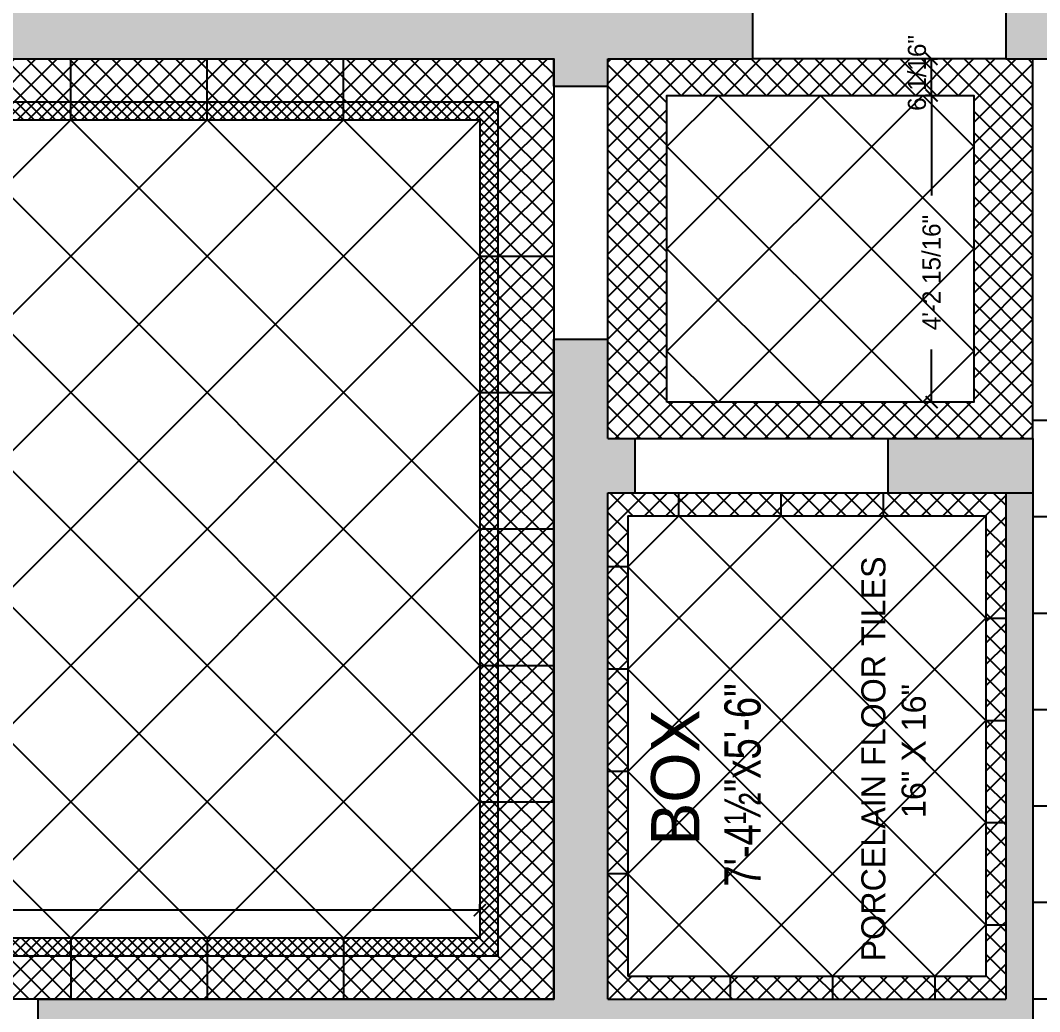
# Model space of a CAD drawing. Extents: x 10753 to 18704, y -5361 to 1140.
# Drawn here: x 14365.4 to 14534.5, y -1344.7 to -1180.2 of the extents above; entities that cross this region are included whole.
import ezdxf

# ---------------------------------------------------------------- set-up
doc = ezdxf.new("R2010")
doc.units = 0
doc.header["$LTSCALE"] = 30
doc.header["$MEASUREMENT"] = 0
doc.header["$PDMODE"] = 3
doc.layers.get('0').update_dxf_attribs({"linetype": 'CONTINUOUS'})
doc.layers.get('DEFPOINTS').update_dxf_attribs({"linetype": 'CONTINUOUS'})
for name, color, linetype in [('FLOORING', 194, 'CONTINUOUS'), ('Flooring border', 194, 'CONTINUOUS'), ('TEXT', 13, 'CONTINUOUS'), ('WALL', 2, 'CONTINUOUS'), ('Walls Hatch', 51, 'CONTINUOUS')]:
    doc.layers.add(name, color=color, linetype=linetype)
doc.styles.add('EE', font='eurr____.ttf')
doc.styles.get("Standard").update_dxf_attribs({"font": 'stylu.ttf', "height": 3})
doc.dimstyles.new('D1', dxfattribs={"dimtxt": 6, "dimasz": 5, "dimexe": 1, "dimexo": 2, "dimgap": 1, "dimtad": 1, "dimdec": 4, "dimzin": 3, "dimdsep": 46, "dimlunit": 4, "dimtxsty": 'Standard', "dimcen": 3, "dimclrd": 7, "dimclre": 7, "dimclrt": 2, "dimadec": 0, "dimazin": 0, "dimtfac": 1, "dimtdec": 4, "dimtofl": 0, "dimtmove": 2, "dimatfit": 3, "dimfxl": 1, "dimfrac": 2, "dimtolj": 1, "dimtzin": 1, "dimarcsym": 0})

# ---------------------------------------------------------------- blocks, each defined once
blk = doc.blocks.new('_ArchTick')
at = {"color": 0, "linetype": 'ByBlock', "const_width": 0.15}
blk.add_lwpolyline([(-0.5, -0.5), (0.5, 0.5)], dxfattribs=at)
blk = doc.blocks.new('*D332')
at = {"layer": 'DEFPOINTS', "color": 0, "transparency": 16777216}
for p in [(14517.44, -1192.62), (14516.59, -1243.53), (14517.44, -1243.53)]:
    blk.add_point(p, dxfattribs=at)
at = {"layer": 'FLOORING', "color": 4, "lineweight": -2, "transparency": 16777216}
for p, q in [((14516.59, -1192.62), (14515.59, -1192.62)), ((14516.59, -1192.62), (14516.59, -1209.25)), ((14516.59, -1243.53), (14516.59, -1234.78)), ((14516.59, -1243.53), (14515.59, -1243.53))]:
    blk.add_line(p, q, dxfattribs=at)
at = {"layer": 'FLOORING', "color": 4, "lineweight": -2, "transparency": 16777216, "xscale": 2, "yscale": 2, "zscale": 2}
for p, rotation in [((14516.59, -1192.62), 90), ((14516.59, -1243.53), 270)]:
    blk.add_blockref('_ArchTick', p, dxfattribs=dict(at, rotation=rotation))
at = {"layer": 'FLOORING', "color": 4, "transparency": 16777216, "insert": (14516.59, -1222.02), "char_height": 3, "attachment_point": 5, "rotation": 90}
blk.add_mtext('\\A1;4\'-2 15/16"', dxfattribs=at)
blk = doc.blocks.new('*D333')
at = {"layer": 'DEFPOINTS', "color": 0, "transparency": 16777216}
for p in [(14516.49, -1186.58), (14516.55, -1186.58), (14516.59, -1192.62)]:
    blk.add_point(p, dxfattribs=at)
at = {"layer": 'FLOORING', "color": 4, "lineweight": -2, "transparency": 16777216}
for p, q in [((14516.55, -1186.58), (14517.55, -1186.58)), ((14516.55, -1192.62), (14516.55, -1186.58)), ((14516.55, -1192.62), (14515.55, -1192.62))]:
    blk.add_line(p, q, dxfattribs=at)
at = {"layer": 'FLOORING', "color": 4, "lineweight": -2, "transparency": 16777216, "xscale": 2, "yscale": 2, "zscale": 2}
for p, rotation in [((14516.55, -1186.58), 90), ((14516.55, -1192.62), 270)]:
    blk.add_blockref('_ArchTick', p, dxfattribs=dict(at, rotation=rotation))
at = {"layer": 'FLOORING', "color": 4, "transparency": 16777216, "insert": (14514.17, -1188.9), "char_height": 3, "attachment_point": 5, "rotation": 90}
blk.add_mtext('\\A1;6 1/16"', dxfattribs=at)
blk = doc.blocks.new('*D335')
at = {"layer": 'DEFPOINTS', "color": 0, "transparency": 16777216}
for p in [(14260.64, -1328.19), (14441.65, -1327.83), (14441.65, -1328.19)]:
    blk.add_point(p, dxfattribs=at)
at = {"layer": 'FLOORING', "color": 4, "lineweight": -2, "transparency": 16777216}
for p, q in [((14260.64, -1327.83), (14260.64, -1326.83)), ((14441.65, -1327.83), (14441.65, -1326.83)), ((14260.64, -1327.83), (14340.07, -1327.83)), ((14441.65, -1327.83), (14352.96, -1327.83))]:
    blk.add_line(p, q, dxfattribs=at)
at = {"layer": 'FLOORING', "color": 4, "lineweight": -2, "transparency": 16777216, "xscale": 2, "yscale": 2, "zscale": 2, "rotation": 180}
blk.add_blockref('_ArchTick', (14260.64, -1327.83), dxfattribs=at)
at = {"layer": 'FLOORING', "color": 4, "lineweight": -2, "transparency": 16777216, "xscale": 2, "yscale": 2, "zscale": 2}
blk.add_blockref('_ArchTick', (14441.65, -1327.83), dxfattribs=at)
at = {"layer": 'FLOORING', "color": 4, "transparency": 16777216, "insert": (14346.51, -1327.83), "char_height": 3, "attachment_point": 5}
blk.add_mtext('\\A1;15\'-1"', dxfattribs=at)

msp = doc.modelspace()

# ---------------------------------------------------------------- hatches: boundary and pattern name
at = {"layer": 'FLOORING'}
h = msp.add_hatch(dxfattribs=at)
h.set_pattern_fill('AR-HBONE', color=256, scale=1.4, angle=90)
h.set_pattern_definition([(135, (15130.679, -18770.068), (-7.919596, 1e-15), [16.8, -5.6]), (225, (15126.7194, -18766.108), (-7.919596, 1e-15), [16.8, -5.6])])
h.paths.add_polyline_path([(14180.07746, -940.54493), (14180.07746, -1233.4272), (14239.39478, -1233.4272), (14239.39478, -1191.07606), (14239.39478, -1089.07606), (14239.39478, -1041.07606), (14239.39478, -976.57606), (14417.79519, -976.57606), (14417.79519, -940.54493)])
edge = h.paths.add_edge_path()
edge.add_line((14180.07746, -1233.4272), (14180.07746, -1507.39928))
edge.add_line((14180.07746, -1507.39928), (14420.00134, -1507.32659))
edge.add_line((14420.00134, -1507.32659), (14420.00134, -1447.57606))
edge.add_line((14420.00134, -1447.57606), (14413.39478, -1447.57606))
edge.add_line((14413.39478, -1447.57606), (14239.39478, -1447.57606))
edge.add_line((14239.39478, -1447.57606), (14239.39478, -1420.57606))
edge.add_line((14239.39478, -1420.57606), (14239.39478, -1372.57606))
edge.add_line((14239.39478, -1372.57606), (14239.39478, -1363.93425))
edge.add_line((14239.39478, -1363.93425), (14238.86645, -1363.93425))
edge.add_arc((14214.86645, -1363.93425), 24, 136.4984074, 360, ccw=False)
edge.add_arc((14198.39032, -1347.88347), 1.04425, -28.2604579, 153.2379496, ccw=False)
edge.add_line((14199.3101, -1348.3779), (14214.86645, -1363.93425))
edge.add_line((14214.86645, -1363.93425), (14239.39478, -1363.93425))
edge.add_line((14239.39478, -1363.93425), (14239.39478, -1323.07606))
edge.add_line((14239.39478, -1323.07606), (14224.39478, -1323.07606))
edge.add_line((14224.39478, -1323.07606), (14224.39478, -1293.07606))
edge.add_line((14224.39478, -1293.07606), (14239.39478, -1293.07606))
edge.add_line((14239.39478, -1293.07606), (14239.39478, -1275.07606))
edge.add_line((14239.39478, -1275.07606), (14239.39478, -1233.4272))
edge.add_line((14239.39478, -1233.4272), (14180.07746, -1233.4272))
h.paths.add_polyline_path([(14510.89478, -1447.57606), (14474.89478, -1447.57606), (14449.39478, -1447.57606), (14445.21575, -1447.57606), (14445.21575, -1507.31895), (14745.24618, -1507.22804), (14745.24618, -1447.57606), (14734.39478, -1447.57606), (14633.89478, -1447.57606), (14561.89478, -1447.57606)])
h.paths.add_polyline_path([(14432.88961, -1447.57606), (14432.88961, -1507.32268), (14445.21575, -1507.31895), (14445.21575, -1447.57606)])
h.paths.add_polyline_path([(14420.00134, -1447.57606), (14420.00134, -1507.32659), (14432.88961, -1507.32268), (14432.88961, -1447.57606)])
h.paths.add_polyline_path([(14417.79519, -940.54493), (14417.79519, -976.57606), (14430.81866, -976.57606), (14430.81866, -940.54493)])
h.paths.add_polyline_path([(14430.81866, -940.54493), (14430.81866, -976.57606), (14442.77897, -976.57606), (14442.77897, -940.54493)])
h.paths.add_polyline_path([(14442.77897, -940.54493), (14442.77897, -976.57606), (14446.39478, -976.57606), (14542.39478, -976.57606), (14542.39478, -1000.57606), (14600.89478, -1000.57606), (14614.39895, -1000.57606), (14614.39895, -940.54493)])
h.paths.add_polyline_path([(14627.42242, -940.54493), (14627.42242, -1000.57606), (14639.38273, -1000.57606), (14639.38273, -940.54493)])
h.paths.add_polyline_path([(14614.39895, -940.54493), (14614.39895, -1000.57606), (14627.42242, -1000.57606), (14627.42242, -940.54493)])
h.paths.add_polyline_path([(14639.38273, -940.54493), (14639.38273, -1000.57606), (14639.38273, -1016.3925), (14758.28019, -1016.3925), (14758.28019, -1009.57606), (14744.89478, -1009.57606), (14744.89478, -1000.57606), (14803.39478, -1000.57606), (14803.39478, -976.57606), (14863.39478, -976.57606), (14912.24104, -976.57606), (14912.24104, -940.54493)])
h.paths.add_polyline_path([(14925.26451, -940.54493), (14925.26451, -976.57606), (14937.22482, -976.57606), (14937.22482, -940.54493)])
h.paths.add_polyline_path([(14912.24104, -940.54493), (14912.24104, -976.57606), (14925.26451, -976.57606), (14925.26451, -940.54493)])
h.paths.add_polyline_path([(14806.39478, -1447.57606), (14807.21977, -1447.57606), (14809.99276, -1447.57606), (14770.46059, -1447.57606), (14770.46059, -1507.2204), (14888.89478, -1507.18452), (14888.89478, -1447.57606), (14846.89478, -1447.57606)])
edge = h.paths.add_edge_path()
edge.add_arc((14746.2765, -1448.38015), 1.38853, -137.9043679, 144.6131967, ccw=False)
edge.add_line((14745.24618, -1449.31098), (14745.24618, -1507.22804))
edge.add_line((14745.24618, -1507.22804), (14770.46059, -1507.22413))
edge.add_line((14770.46059, -1507.22413), (14770.74165, -1447.57606))
edge.add_line((14770.74165, -1447.57606), (14745.14449, -1447.57606))
h.paths.add_polyline_path([(14937.22482, -940.54493), (14937.22482, -976.57606), (15016.39478, -976.57606), (15061.39478, -976.57606), (15061.39478, -940.54493)])
h = msp.add_hatch(dxfattribs=at)
h.set_pattern_fill('ANSI31', color=256, scale=10, angle=90)
h.set_pattern_definition([(135, (18977.5526, -15969.4239), (-0.88388348, -0.88388348), [])])
edge = h.paths.add_edge_path()
edge.add_line((14338.99276, -1145.79662), (14338.99276, -1105.8555))
edge.add_line((14335.99276, -1142.79662), (14335.99276, -1108.8555))
edge.add_line((14253.7968, -1145.79662), (14338.99276, -1145.79662))
edge.add_line((14256.7968, -1142.79662), (14335.99276, -1142.79662))
edge.add_line((14253.7968, -1105.8555), (14253.7968, -1145.79662))
edge.add_line((14256.7968, -1108.8555), (14256.7968, -1142.79662))
h.paths.add_polyline_path([(14346.66685, -1411.5319), (14346.66685, -1354.62022), (14378.1227, -1354.62022), (14378.1227, -1411.5319)])
h.paths.add_polyline_path([(14349.66685, -1408.5319), (14349.66685, -1357.62022), (14375.1227, -1357.62022), (14375.1227, -1408.5319)], flags=16)
h = msp.add_hatch(dxfattribs=at)
h.set_pattern_fill('ANSI37', color=256, scale=20, angle=90)
h.set_pattern_definition([(135, (18977.5526, -15969.424), (-1.76776695, -1.76776695), []), (225, (18977.5526, -15969.424), (1.76776695, -1.76776695), [])])
h.paths.add_polyline_path([(14444.65444, -1264.57606), (14444.65444, -1287.20348), (14453.89478, -1287.20348), (14453.89478, -1264.57606)])
h.paths.add_polyline_path([(14444.65444, -1287.20348), (14444.65444, -1309.83089), (14453.89478, -1309.83089), (14453.89478, -1287.20348)])
h.paths.add_polyline_path([(14444.65444, -1309.83089), (14444.65444, -1335.45831), (14419.02703, -1335.45831), (14419.02703, -1342.57606), (14453.89478, -1342.57606), (14453.89478, -1309.83089)])
h.paths.add_polyline_path([(14444.65444, -1241.94864), (14444.65444, -1264.57606), (14453.89478, -1264.57606), (14453.89478, -1241.94864)])
h.paths.add_polyline_path([(14444.65444, -1219.32123), (14444.65444, -1241.94864), (14453.89478, -1241.94864), (14453.89478, -1219.32123)])
h.paths.add_polyline_path([(14419.02703, -1186.57606), (14419.02703, -1193.69381), (14444.65444, -1193.69381), (14444.65444, -1219.32123), (14453.89478, -1219.32123), (14453.89478, -1186.57606)])
h.paths.add_polyline_path([(14396.39961, -1186.57606), (14396.39961, -1193.69381), (14419.02703, -1193.69381), (14419.02703, -1186.57606)])
h.paths.add_polyline_path([(14373.77219, -1186.57606), (14373.77219, -1193.69381), (14396.39961, -1193.69381), (14396.39961, -1186.57606)])
h.paths.add_polyline_path([(14351.14478, -1186.57606), (14351.14478, -1193.69381), (14373.77219, -1193.69381), (14373.77219, -1186.57606)])
h.paths.add_polyline_path([(14328.51736, -1186.57606), (14328.51736, -1193.69381), (14351.14478, -1193.69381), (14351.14478, -1186.57606)])
h.paths.add_polyline_path([(14305.88994, -1186.57606), (14305.88994, -1193.69381), (14328.51736, -1193.69381), (14328.51736, -1186.57606)])
h.paths.add_polyline_path([(14283.26252, -1186.57606), (14283.26252, -1193.69381), (14305.88994, -1193.69381), (14305.88994, -1186.57606)])
h.paths.add_polyline_path([(14248.39478, -1186.57606), (14248.39478, -1219.32123), (14257.63511, -1219.32123), (14257.63511, -1193.69381), (14283.26252, -1193.69381), (14283.26252, -1186.57606)])
h.paths.add_polyline_path([(14248.39478, -1219.32123), (14248.39478, -1241.94864), (14257.63511, -1241.94864), (14257.63511, -1219.32123)])
h.paths.add_polyline_path([(14248.39478, -1241.94864), (14248.39478, -1264.57606), (14257.63511, -1264.57606), (14257.63511, -1241.94864)])
h.paths.add_polyline_path([(14248.39478, -1264.57606), (14248.39478, -1287.20348), (14257.63511, -1287.20348), (14257.63511, -1264.57606)])
h.paths.add_polyline_path([(14248.39478, -1287.20348), (14248.39478, -1309.83089), (14257.63511, -1309.83089), (14257.63511, -1287.20348)])
h.paths.add_polyline_path([(14248.39478, -1309.83089), (14248.39478, -1342.57606), (14283.26252, -1342.57606), (14283.26252, -1335.45831), (14257.63511, -1335.45831), (14257.63511, -1309.83089)])
h.paths.add_polyline_path([(14283.26252, -1335.45831), (14283.26252, -1342.57606), (14305.88994, -1342.57606), (14305.88994, -1335.45831)])
h.paths.add_polyline_path([(14305.88994, -1335.45831), (14305.88994, -1342.57606), (14328.51736, -1342.57606), (14328.51736, -1335.45831)])
h.paths.add_polyline_path([(14328.51736, -1335.45831), (14328.51736, -1342.57606), (14351.14478, -1342.57606), (14351.14478, -1335.45831)])
h.paths.add_polyline_path([(14351.14478, -1335.45831), (14351.14478, -1342.57606), (14373.77219, -1342.57606), (14373.77219, -1335.45831)])
h.paths.add_polyline_path([(14373.77219, -1335.45831), (14373.77219, -1342.57606), (14396.39961, -1342.57606), (14396.39961, -1335.45831)])
h.paths.add_polyline_path([(14396.39961, -1335.45831), (14396.39961, -1342.57606), (14419.02703, -1342.57606), (14419.02703, -1335.45831)])
h = msp.add_hatch(dxfattribs=at)
h.set_pattern_fill('ANSI37', color=256, scale=10, angle=90)
h.set_pattern_definition([(135, (18977.5526, -15969.4239), (-0.88388348, -0.88388348), []), (225, (18977.5526, -15969.4239), (0.88388348, -0.88388348), [])])
h.paths.add_polyline_path([(14441.65444, -1264.57606), (14441.65444, -1287.20348), (14444.65444, -1287.20348), (14444.65444, -1264.57606)])
h.paths.add_polyline_path([(14441.65444, -1287.20348), (14441.65444, -1309.83089), (14444.65444, -1309.83089), (14444.65444, -1287.20348)])
h.paths.add_polyline_path([(14441.65444, -1309.83089), (14441.65444, -1332.45831), (14419.02703, -1332.45831), (14419.02703, -1335.45831), (14444.65444, -1335.45831), (14444.65444, -1309.83089)])
h.paths.add_polyline_path([(14396.39961, -1332.45831), (14396.39961, -1335.45831), (14419.02703, -1335.45831), (14419.02703, -1332.45831)])
h.paths.add_polyline_path([(14373.77219, -1332.45831), (14373.77219, -1335.45831), (14396.39961, -1335.45831), (14396.39961, -1332.45831)])
h.paths.add_polyline_path([(14351.14478, -1332.45831), (14351.14478, -1335.45831), (14373.77219, -1335.45831), (14373.77219, -1332.45831)])
h.paths.add_polyline_path([(14305.88994, -1332.45831), (14305.88994, -1335.45831), (14351.14478, -1335.45831), (14351.14478, -1332.45831)])
h.paths.add_polyline_path([(14283.26252, -1332.45831), (14283.26252, -1335.45831), (14305.88994, -1335.45831), (14305.88994, -1332.45831)])
h.paths.add_polyline_path([(14260.63511, -1332.45831), (14260.63511, -1309.83089), (14257.63511, -1309.83089), (14257.63511, -1335.45831), (14283.26252, -1335.45831), (14283.26252, -1332.45831)])
h.paths.add_polyline_path([(14257.63511, -1287.20348), (14257.63511, -1309.83089), (14260.63511, -1309.83089), (14260.63511, -1287.20348)])
h.paths.add_polyline_path([(14257.63511, -1264.57606), (14257.63511, -1287.20348), (14260.63511, -1287.20348), (14260.63511, -1264.57606)])
h.paths.add_polyline_path([(14257.63511, -1241.94864), (14257.63511, -1264.57606), (14260.63511, -1264.57606), (14260.63511, -1241.94864)])
h.paths.add_polyline_path([(14257.63511, -1219.32123), (14257.63511, -1241.94864), (14260.63511, -1241.94864), (14260.63511, -1219.32123)])
h.paths.add_polyline_path([(14257.63511, -1193.69381), (14257.63511, -1219.32123), (14260.63511, -1219.32123), (14260.63511, -1196.69381), (14283.26252, -1196.69381), (14283.26252, -1193.69381)])
h.paths.add_polyline_path([(14283.26252, -1193.69381), (14283.26252, -1196.69381), (14305.88994, -1196.69381), (14305.88994, -1193.69381)])
h.paths.add_polyline_path([(14305.88994, -1193.69381), (14305.88994, -1196.69381), (14328.51736, -1196.69381), (14328.51736, -1193.69381)])
h.paths.add_polyline_path([(14328.51736, -1193.69381), (14328.51736, -1196.69381), (14351.14478, -1196.69381), (14351.14478, -1193.69381)])
h.paths.add_polyline_path([(14351.14478, -1193.69381), (14351.14478, -1196.69381), (14373.77219, -1196.69381), (14373.77219, -1193.69381)])
h.paths.add_polyline_path([(14373.77219, -1193.69381), (14373.77219, -1196.69381), (14396.39961, -1196.69381), (14396.39961, -1193.69381)])
h.paths.add_polyline_path([(14396.39961, -1193.69381), (14396.39961, -1196.69381), (14419.02703, -1196.69381), (14419.02703, -1193.69381)])
h.paths.add_polyline_path([(14419.02703, -1193.69381), (14419.02703, -1196.69381), (14441.65444, -1196.69381), (14441.65444, -1219.32123), (14444.65444, -1219.32123), (14444.65444, -1193.69381)])
h.paths.add_polyline_path([(14441.65444, -1219.32123), (14441.65444, -1241.94864), (14444.65444, -1241.94864), (14444.65444, -1219.32123)])
h.paths.add_polyline_path([(14441.65444, -1241.94864), (14441.65444, -1264.57606), (14444.65444, -1264.57606), (14444.65444, -1241.94864)])
at = {"layer": 'Walls Hatch', "linetype": 'Continuous'}
h = msp.add_hatch(color=51, dxfattribs=at)
h.dxf.hatch_style = 1
h.paths.add_polyline_path([(14509.39478, -1249.57606), (14509.39478, -1258.57606), (14533.39478, -1258.57606), (14533.39478, -1249.57606)], flags=17)
h.paths.add_polyline_path([(14925.26451, -976.57606), (14925.26451, -985.57606), (14937.22482, -985.57606), (14937.22482, -976.57606)])
h.paths.add_polyline_path([(14912.24104, -976.57606), (14912.24104, -985.57606), (14925.26451, -985.57606), (14925.26451, -976.57606)])
h.paths.add_polyline_path([(14863.39478, -976.57606), (14863.39478, -985.57606), (14912.24104, -985.57606), (14912.24104, -976.57606)])
h.paths.add_polyline_path([(14793.98888, -1134.31266), (14797.41962, -1146.37045), (14804.06666, -1134.85743), (14802.62939, -1119.34685)])
h.paths.add_polyline_path([(14788.0001, -1144.68554), (14791.92104, -1152.55985, -0.018810037), (14794.52562, -1151.383), (14797.41962, -1146.37045), (14793.98888, -1134.31266)])
h.paths.add_polyline_path([(14788.0001, -1144.68554), (14785.01829, -1149.85018), (14792.81252, -1154.35018)])
h.paths.add_polyline_path([(14353.39478, -1177.57606), (14353.39478, -1150.57606), (14344.39478, -1150.57606), (14344.39478, -1177.57606), (14248.39478, -1177.57606), (14248.39478, -1098.07606), (14309.89478, -1098.07606), (14309.89478, -1093.57606), (14248.39478, -1093.57606), (14248.39478, -1089.07606), (14239.39478, -1089.07606), (14239.39478, -1191.07606), (14248.39478, -1191.07606), (14248.39478, -1186.57606), (14453.89478, -1186.57606), (14453.89478, -1191.07606), (14462.89478, -1191.07606), (14462.89478, -1186.57606), (14486.89478, -1186.57606), (14486.89478, -1177.57606)])
h.paths.add_polyline_path([(14239.39478, -976.57606), (14239.39478, -1041.07606), (14248.39478, -1041.07606), (14248.39478, -985.57606), (14344.39478, -985.57606), (14344.39478, -1093.57606), (14339.89478, -1093.57606), (14339.89478, -1098.07606), (14344.39478, -1098.07606), (14344.39478, -1102.57606), (14353.39478, -1102.57606), (14353.39478, -985.57606), (14417.79519, -985.57606), (14417.79519, -976.57606)])
h.paths.add_polyline_path([(14417.79519, -976.57606), (14417.79519, -985.57606), (14430.81866, -985.57606), (14430.81866, -976.57606)])
h.paths.add_polyline_path([(14430.81866, -976.57606), (14430.81866, -985.57606), (14442.77897, -985.57606), (14442.77897, -976.57606)])
h.paths.add_polyline_path([(14442.77897, -976.57606), (14442.77897, -985.57606), (14446.39478, -985.57606), (14446.39478, -976.57606)])
h.paths.add_polyline_path([(14533.39478, -1000.57606), (14533.39478, -1177.57606), (14528.89478, -1177.57606), (14528.89478, -1186.40047), (14529.07037, -1186.57606), (14542.39478, -1186.57606), (14542.39478, -1009.57606), (14600.89478, -1009.57606), (14600.89478, -1000.57606), (14542.39478, -1000.57606)])
h.paths.add_polyline_path([(14744.89478, -1000.57606), (14744.89478, -1009.57606), (14812.39478, -1009.57606), (14812.39478, -1000.57606)])
h.paths.add_polyline_path([(14749.39478, -1211.55192), (14749.39478, -1237.57606), (14662.39478, -1237.57606), (14662.39478, -1246.57606), (14689.39478, -1246.57606), (14689.39478, -1250.19297), (14698.39478, -1250.19297), (14698.39478, -1246.57606), (14794.39478, -1246.57606), (14797.18157, -1249.36286), (14800.36355, -1246.18088), (14791.75874, -1237.57606), (14758.39478, -1237.57606), (14758.39478, -1213.96346), (14762.81252, -1206.31171), (14755.01829, -1201.81171)])
h.paths.add_polyline_path([(14689.39478, -1287.07606), (14689.39478, -1438.57606), (14633.89478, -1438.57606), (14633.89478, -1447.57606), (14734.39478, -1447.57606), (14734.39478, -1438.57606), (14698.39478, -1438.57606), (14698.39478, -1287.07606)])
h.paths.add_polyline_path([(14533.39478, -1438.57606), (14533.39478, -1411.57606), (14528.89478, -1411.57606), (14528.89478, -1438.57606), (14510.89478, -1438.57606), (14510.89478, -1447.57606), (14561.89478, -1447.57606), (14561.89478, -1438.57606)])
h.paths.add_polyline_path([(14449.39478, -1438.57606), (14449.39478, -1447.57606), (14474.89478, -1447.57606), (14474.89478, -1438.57606)], flags=17)
h.paths.add_polyline_path([(14806.39478, -1438.57606), (14806.39478, -1447.57606), (14846.89478, -1447.57606), (14846.89478, -1300.57606), (14888.89478, -1300.57606), (14888.89478, -1447.57606), (14897.89478, -1447.57606), (14897.89478, -1293.57606), (14891.53081, -1287.2121), (14882.66685, -1296.07606), (14850.25874, -1296.07606), (14842.78996, -1288.60728), (14839.60798, -1291.78926), (14842.39478, -1294.57606), (14842.39478, -1438.57606)])
h.paths.add_polyline_path([(14885.86859, -1134.43646), (14889.86947, -1130.43558), (14886.68749, -1127.2536), (14881.03063, -1127.2536), (14865.47428, -1111.69725), (14865.47428, -1106.0404), (14862.2923, -1102.85842), (14857.71073, -1107.43999, 0.151876917), (14804.2251, -1093.69158), (14804.2251, -1116.58301), (14802.62939, -1119.34685), (14804.06666, -1134.85743), (14813.2251, -1118.99455), (14813.2251, -1102.6896, -0.399063942), (14892.8591, -1186.57606), (14905.39478, -1186.57606), (14905.39478, -1177.57606), (14901.42259, -1177.57606, 0.125206602)])
h.paths.add_polyline_path([(14947.39478, -1177.57606), (14947.39478, -1186.57606), (14958.15627, -1186.57606), (15040.39478, -1186.57606), (15040.39478, -1198.57606), (15049.39478, -1198.57606), (15049.39478, -1186.57606), (15061.39478, -1186.57606), (15061.39478, -1048.57606), (15052.39478, -1048.57606), (15052.39478, -1177.57606)])
h.paths.add_polyline_path([(14962.65627, -1220.58664), (14962.65627, -1215.07606), (14958.15627, -1215.07606), (14958.15627, -1220.58664), (14950.81758, -1227.92533), (14957.18154, -1234.28929), (14959.73541, -1231.73543, 0.232954432), (15016.45388, -1257.07606), (15058.39478, -1257.07606, -0.474497868), (15051.04631, -1248.07606), (15049.39478, -1248.07606), (15049.39478, -1231.57606), (15040.39478, -1231.57606), (15040.39478, -1248.07606), (15016.27899, -1248.07606, -0.262785094)])
h.paths.add_polyline_path([(15040.39478, -1210.57606), (15040.39478, -1219.57606), (15049.39478, -1219.57606), (15049.39478, -1210.57606)])
h.paths.add_polyline_path([(14937.22482, -976.57606), (14937.22482, -985.57606), (15016.39478, -985.57606), (15016.39478, -976.57606)])
h.paths.add_polyline_path([(14248.39478, -1438.57606), (14248.39478, -1420.57606), (14239.39478, -1420.57606), (14239.39478, -1447.57606), (14413.39478, -1447.57606), (14413.39478, -1438.57606), (14408.89478, -1438.57606), (14408.89478, -1351.57606), (14528.89478, -1351.57606), (14528.89478, -1375.57606), (14533.39478, -1375.57606), (14533.39478, -1258.57606), (14528.89478, -1258.57606), (14528.89478, -1342.57606), (14462.89478, -1342.57606), (14462.89478, -1258.57606), (14467.39478, -1258.57606), (14467.39478, -1249.57606), (14462.89478, -1249.57606), (14462.89478, -1233.07606), (14453.89478, -1233.07606), (14453.89478, -1342.57606), (14368.39478, -1342.57606), (14368.39478, -1351.57606), (14380.39478, -1351.57606), (14404.39478, -1351.57606), (14404.39478, -1438.57606), (14344.39478, -1438.57606), (14344.39478, -1411.57606), (14339.89478, -1411.57606), (14339.89478, -1438.57606)])
h.paths.add_polyline_path([(14239.39478, -1275.07606), (14239.39478, -1372.57606), (14248.39478, -1372.57606), (14248.39478, -1351.57606), (14327.89478, -1351.57606), (14327.89478, -1363.57606), (14339.89478, -1363.57606), (14339.89478, -1351.57606), (14339.89478, -1342.57606), (14248.39478, -1342.57606), (14248.39478, -1275.07606)], flags=17)
h.paths.add_polyline_path([(15014.20242, -1179.95127), (15014.20242, -1165.77924), (15007.25147, -1165.77924), (15007.25147, -1179.95127)], flags=24)
h.paths.add_polyline_path([(15000.155, -1243.85619), (15000.155, -1184.68732), (14985.22696, -1184.68732), (14985.22696, -1243.85619)], flags=9)

# ---------------------------------------------------------------- linework, layer by layer
at = {"layer": 'FLOORING'}
for p, q in [((14373.77219, -1196.69381), (14373.77219, -1186.57606)), ((14396.39961, -1196.69381), (14396.39961, -1186.57606)), ((14419.02703, -1196.69381), (14419.02703, -1186.57606)), ((14477.59852, -1186.57606), (14462.89478, -1201.2798)), ((14474.06298, -1186.57606), (14462.89478, -1197.74427)), ((14470.52745, -1186.57606), (14462.89478, -1194.20873)), ((14466.99191, -1186.57606), (14462.89478, -1190.6732)), ((14463.45638, -1186.57606), (14462.89478, -1187.13767)), ((14472.68893, -1193.83424), (14465.43076, -1186.57606)), ((14475.01044, -1192.62022), (14468.96629, -1186.57606)), ((14478.54598, -1192.62022), (14472.50182, -1186.57606)), ((14481.13405, -1186.57606), (14475.08989, -1192.62022)), ((14482.08151, -1192.62022), (14476.03736, -1186.57606)), ((14484.66958, -1186.57606), (14478.62543, -1192.62022)), ((14485.61705, -1192.62022), (14479.57289, -1186.57606)), ((14488.20512, -1186.57606), (14482.16096, -1192.62022)), ((14489.15258, -1192.62022), (14483.10842, -1186.57606)), ((14491.74065, -1186.57606), (14485.6965, -1192.62022)), ((14492.68811, -1192.62022), (14486.64396, -1186.57606)), ((14528.89478, -1186.57606), (14486.89478, -1186.57606)), ((14495.27619, -1186.57606), (14489.23203, -1192.62022)), ((14496.22365, -1192.62022), (14490.17949, -1186.57606)), ((14498.81172, -1186.57606), (14492.76756, -1192.62022)), ((14499.75918, -1192.62022), (14493.71503, -1186.57606)), ((14502.34725, -1186.57606), (14496.3031, -1192.62022)), ((14503.29472, -1192.62022), (14497.25056, -1186.57606)), ((14505.88279, -1186.57606), (14499.83863, -1192.62022)), ((14506.83025, -1192.62022), (14500.78609, -1186.57606)), ((14509.41832, -1186.57606), (14503.37417, -1192.62022)), ((14510.36578, -1192.62022), (14504.32163, -1186.57606)), ((14512.95386, -1186.57606), (14506.9097, -1192.62022)), ((14513.90132, -1192.62022), (14507.85716, -1186.57606)), ((14516.48939, -1186.57606), (14510.44523, -1192.62022)), ((14517.43685, -1192.62022), (14511.3927, -1186.57606)), ((14520.02492, -1186.57606), (14513.98077, -1192.62022)), ((14520.97239, -1192.62022), (14514.92823, -1186.57606)), ((14523.56046, -1186.57606), (14517.5163, -1192.62022)), ((14533.39478, -1201.50707), (14518.46376, -1186.57606)), ((14527.09599, -1186.57606), (14521.05183, -1192.62022)), ((14533.39478, -1197.97154), (14521.9993, -1186.57606)), ((14530.63152, -1186.57606), (14523.60062, -1193.60697)), ((14533.39478, -1194.436), (14525.53483, -1186.57606)), ((14533.39478, -1190.90047), (14529.07037, -1186.57606)), ((14533.39478, -1187.36494), (14532.6059, -1186.57606)), ((14533.39478, -1249.57606), (14533.39478, -1186.57606)), ((14472.68893, -1197.36977), (14462.89478, -1187.57561)), ((14533.39478, -1187.34834), (14523.60062, -1197.1425)), ((14462.89478, -1233.07606), (14462.89478, -1191.07606)), ((14472.68893, -1200.9053), (14462.89478, -1191.11115)), ((14533.39478, -1190.88388), (14523.60062, -1200.67803)), ((14515.11534, -1192.62022), (14472.68893, -1235.04662)), ((14498.14478, -1192.62022), (14472.68893, -1218.07606)), ((14481.17421, -1192.62022), (14472.68893, -1201.1055)), ((14523.60062, -1235.04662), (14481.17421, -1192.62022)), ((14523.60062, -1218.07606), (14498.14478, -1192.62022)), ((14523.60062, -1201.1055), (14515.11534, -1192.62022)), ((14472.68893, -1204.44084), (14462.89478, -1194.64668)), ((14472.68893, -1195.02118), (14462.89478, -1204.81533)), ((14533.39478, -1194.41941), (14523.60062, -1204.21357)), ((14533.39478, -1205.04261), (14523.60062, -1195.24845)), ((14396.39961, -1332.45831), (14260.63511, -1196.69381)), ((14396.39961, -1196.69381), (14260.63511, -1332.45831)), ((14373.77219, -1196.69381), (14260.63511, -1309.83089)), ((14419.02703, -1332.45831), (14283.26252, -1196.69381)), ((14419.02703, -1196.69381), (14283.26252, -1332.45831)), ((14441.65444, -1332.45831), (14305.88994, -1196.69381)), ((14441.65444, -1196.69381), (14305.88994, -1332.45831)), ((14441.65444, -1309.83089), (14328.51736, -1196.69381)), ((14441.65444, -1287.20348), (14351.14478, -1196.69381)), ((14441.65444, -1264.57606), (14373.77219, -1196.69381)), ((14441.65444, -1241.94864), (14396.39961, -1196.69381)), ((14441.65444, -1219.32123), (14419.02703, -1196.69381)), ((14472.68893, -1207.97637), (14462.89478, -1198.18222)), ((14472.68893, -1198.55671), (14462.89478, -1208.35087)), ((14533.39478, -1197.95494), (14523.60062, -1207.7491)), ((14533.39478, -1208.57814), (14523.60062, -1198.78398)), ((14472.68893, -1211.51191), (14462.89478, -1201.71775)), ((14472.68893, -1202.09225), (14462.89478, -1211.8864)), ((14515.11534, -1243.5319), (14472.68893, -1201.1055)), ((14523.60062, -1201.1055), (14481.17421, -1243.5319)), ((14533.39478, -1201.49048), (14523.60062, -1211.28463)), ((14533.39478, -1212.11367), (14523.60062, -1202.31952)), ((14472.68893, -1215.04744), (14462.89478, -1205.25328)), ((14533.39478, -1205.02601), (14523.60062, -1214.82017)), ((14472.68893, -1205.62778), (14462.89478, -1215.42194)), ((14533.39478, -1215.64921), (14523.60062, -1205.85505)), ((14472.68893, -1218.58297), (14462.89478, -1208.78882)), ((14533.39478, -1208.56155), (14523.60062, -1218.3557)), ((14472.68893, -1209.16331), (14462.89478, -1218.95747)), ((14533.39478, -1219.18474), (14523.60062, -1209.39059)), ((14533.39478, -1212.09708), (14523.60062, -1221.89124)), ((14472.68893, -1222.11851), (14462.89478, -1212.32435)), ((14472.68893, -1212.69885), (14462.89478, -1222.493)), ((14533.39478, -1222.72028), (14523.60062, -1212.92612)), ((14533.39478, -1215.63261), (14523.60062, -1225.42677)), ((14472.68893, -1225.65404), (14462.89478, -1215.85989)), ((14472.68893, -1216.23438), (14462.89478, -1226.02854)), ((14533.39478, -1226.25581), (14523.60062, -1216.46165)), ((14498.14478, -1243.5319), (14472.68893, -1218.07606)), ((14523.60062, -1218.07606), (14498.14478, -1243.5319)), ((14373.77219, -1332.45831), (14260.63511, -1219.32123)), ((14441.65444, -1219.32123), (14328.51736, -1332.45831)), ((14441.65444, -1219.32123), (14453.89478, -1219.32123)), ((14472.68893, -1229.18958), (14462.89478, -1219.39542)), ((14472.68893, -1219.76992), (14462.89478, -1229.56407)), ((14533.39478, -1219.16815), (14523.60062, -1228.9623)), ((14533.39478, -1229.79134), (14523.60062, -1219.99719)), ((14472.68893, -1232.72511), (14462.89478, -1222.93095)), ((14472.68893, -1223.30545), (14462.89478, -1233.09961)), ((14533.39478, -1222.70368), (14523.60062, -1232.49784)), ((14533.39478, -1233.32688), (14523.60062, -1223.53272)), ((14472.68893, -1236.26064), (14462.89478, -1226.46649)), ((14472.68893, -1226.84098), (14462.89478, -1236.63514)), ((14533.39478, -1226.23922), (14523.60062, -1236.03337)), ((14533.39478, -1236.86241), (14523.60062, -1227.06825)), ((14472.68893, -1239.79618), (14462.89478, -1230.00202)), ((14472.68893, -1230.37652), (14462.89478, -1240.17067)), ((14533.39478, -1229.77475), (14523.60062, -1239.56891)), ((14533.39478, -1240.39794), (14523.60062, -1230.60379)), ((14472.68893, -1243.33171), (14462.89478, -1233.53755)), ((14472.68893, -1233.91205), (14462.89478, -1243.70621)), ((14533.39478, -1233.31028), (14523.60062, -1243.10444)), ((14533.39478, -1243.93348), (14523.60062, -1234.13932)), ((14481.17421, -1243.5319), (14472.68893, -1235.04662)), ((14523.60062, -1235.04662), (14515.11534, -1243.5319)), ((14475.39775, -1249.57606), (14462.89478, -1237.07309)), ((14472.68893, -1237.44759), (14462.89478, -1247.24174)), ((14533.39478, -1236.84582), (14520.66453, -1249.57606)), ((14533.39478, -1247.46901), (14523.60062, -1237.67486)), ((14471.86221, -1249.57606), (14462.89478, -1240.60862)), ((14472.68893, -1240.98312), (14464.09599, -1249.57606)), ((14533.39478, -1240.38135), (14524.20007, -1249.57606)), ((14441.65444, -1241.94864), (14351.14478, -1332.45831)), ((14441.65444, -1241.94864), (14453.89478, -1241.94864)), ((14531.96629, -1249.57606), (14523.60062, -1241.21039)), ((14468.32668, -1249.57606), (14462.89478, -1244.14416)), ((14473.67568, -1243.5319), (14467.63152, -1249.57606)), ((14477.21121, -1243.5319), (14471.16706, -1249.57606)), ((14478.93328, -1249.57606), (14472.88912, -1243.5319)), ((14480.74675, -1243.5319), (14474.70259, -1249.57606)), ((14482.46881, -1249.57606), (14476.42466, -1243.5319)), ((14484.28228, -1243.5319), (14478.23813, -1249.57606)), ((14486.00435, -1249.57606), (14479.96019, -1243.5319)), ((14487.81782, -1243.5319), (14481.77366, -1249.57606)), ((14489.53988, -1249.57606), (14483.49573, -1243.5319)), ((14491.35335, -1243.5319), (14485.30919, -1249.57606)), ((14493.07542, -1249.57606), (14487.03126, -1243.5319)), ((14494.88888, -1243.5319), (14488.84473, -1249.57606)), ((14496.61095, -1249.57606), (14490.56679, -1243.5319)), ((14498.42442, -1243.5319), (14492.38026, -1249.57606)), ((14500.14648, -1249.57606), (14494.10233, -1243.5319)), ((14501.95995, -1243.5319), (14495.9158, -1249.57606)), ((14503.68202, -1249.57606), (14497.63786, -1243.5319)), ((14505.49549, -1243.5319), (14499.45133, -1249.57606)), ((14507.21755, -1249.57606), (14501.1734, -1243.5319)), ((14509.03102, -1243.5319), (14502.98686, -1249.57606)), ((14510.75309, -1249.57606), (14504.70893, -1243.5319)), ((14512.56655, -1243.5319), (14506.5224, -1249.57606)), ((14514.28862, -1249.57606), (14508.24446, -1243.5319)), ((14516.10209, -1243.5319), (14510.05793, -1249.57606)), ((14517.82415, -1249.57606), (14511.78, -1243.5319)), ((14519.63762, -1243.5319), (14513.59347, -1249.57606)), ((14521.35969, -1249.57606), (14515.31553, -1243.5319)), ((14523.17316, -1243.5319), (14517.129, -1249.57606)), ((14524.89522, -1249.57606), (14518.85107, -1243.5319)), ((14528.43076, -1249.57606), (14522.3866, -1243.5319)), ((14533.39478, -1243.91689), (14527.7356, -1249.57606)), ((14464.79114, -1249.57606), (14462.89478, -1247.67969)), ((14533.39478, -1247.45242), (14531.27113, -1249.57606)), ((14662.39478, -1246.57606), (14533.39478, -1246.57606)), ((14467.39478, -1249.57606), (14509.39478, -1249.57606)), ((14469.23813, -1258.57606), (14462.89478, -1264.91941)), ((14465.70259, -1258.57606), (14462.89478, -1261.38388)), ((14467.00078, -1262.39229), (14463.18454, -1258.57606)), ((14470.53631, -1262.39229), (14466.72008, -1258.57606)), ((14467.39478, -1258.57606), (14509.39478, -1258.57606)), ((14472.77366, -1258.57606), (14468.95743, -1262.39229)), ((14474.07184, -1262.39229), (14470.25561, -1258.57606)), ((14474.68157, -1259.46649), (14473.79114, -1258.57606)), ((14474.68157, -1262.39229), (14474.68157, -1258.57606)), ((14476.30919, -1258.57606), (14474.68157, -1260.20368)), ((14477.60738, -1262.39229), (14474.68157, -1259.46649)), ((14479.84473, -1258.57606), (14476.02849, -1262.39229)), ((14481.14291, -1262.39229), (14477.32668, -1258.57606)), ((14483.38026, -1258.57606), (14479.56403, -1262.39229)), ((14484.67845, -1262.39229), (14480.86221, -1258.57606)), ((14486.9158, -1258.57606), (14483.09956, -1262.39229)), ((14488.21398, -1262.39229), (14484.39775, -1258.57606)), ((14490.45133, -1258.57606), (14486.6351, -1262.39229)), ((14491.65213, -1262.29491), (14487.93328, -1258.57606)), ((14491.65213, -1258.75938), (14491.46881, -1258.57606)), ((14491.65213, -1262.39229), (14491.65213, -1258.57606)), ((14493.98686, -1258.57606), (14491.65213, -1260.91079)), ((14495.28505, -1262.39229), (14491.65213, -1258.75938)), ((14497.5224, -1258.57606), (14493.70616, -1262.39229)), ((14498.82058, -1262.39229), (14495.00435, -1258.57606)), ((14501.05793, -1258.57606), (14497.2417, -1262.39229)), ((14502.35612, -1262.39229), (14498.53988, -1258.57606)), ((14504.59347, -1258.57606), (14500.77723, -1262.39229)), ((14505.89165, -1262.39229), (14502.07542, -1258.57606)), ((14508.129, -1258.57606), (14504.31277, -1262.39229)), ((14508.6227, -1261.58781), (14505.61095, -1258.57606)), ((14508.6227, -1262.39229), (14508.6227, -1258.57606)), ((14511.66453, -1258.57606), (14508.6227, -1261.6179)), ((14512.96272, -1262.39229), (14509.14648, -1258.57606)), ((14515.20007, -1258.57606), (14511.38383, -1262.39229)), ((14516.49825, -1262.39229), (14512.68202, -1258.57606)), ((14518.7356, -1258.57606), (14514.91937, -1262.39229)), ((14520.03379, -1262.39229), (14516.21755, -1258.57606)), ((14522.27113, -1258.57606), (14518.4549, -1262.39229)), ((14523.56932, -1262.39229), (14519.75309, -1258.57606)), ((14525.80667, -1258.57606), (14521.99044, -1262.39229)), ((14528.89478, -1264.18222), (14523.28862, -1258.57606)), ((14528.89478, -1259.02349), (14525.52597, -1262.39229)), ((14528.89478, -1260.64668), (14526.82415, -1258.57606)), ((14474.68157, -1260.20368), (14472.49296, -1262.39229)), ((14491.65213, -1260.91079), (14490.17063, -1262.39229)), ((14466.19629, -1265.12334), (14462.89478, -1261.82183)), ((14525.59326, -1262.39229), (14466.19629, -1321.78926)), ((14491.65213, -1262.39229), (14466.19629, -1287.84814)), ((14474.68157, -1262.39229), (14466.19629, -1270.87758)), ((14466.19629, -1262.39229), (14466.19629, -1338.75983)), ((14466.19629, -1262.39229), (14525.59326, -1262.39229)), ((14508.6227, -1262.39229), (14466.19629, -1304.8187)), ((14525.59326, -1313.30398), (14474.68157, -1262.39229)), ((14491.74951, -1262.39229), (14491.65213, -1262.29491)), ((14525.59326, -1296.33342), (14491.65213, -1262.39229)), ((14508.6227, -1261.6179), (14507.8483, -1262.39229)), ((14509.42718, -1262.39229), (14508.6227, -1261.58781)), ((14525.59326, -1279.36286), (14508.6227, -1262.39229)), ((14525.59326, -1262.39229), (14525.59326, -1338.75983)), ((14528.89478, -1262.55902), (14525.59326, -1265.86054)), ((14689.39478, -1262.57606), (14533.39478, -1262.57606)), ((14441.65444, -1264.57606), (14373.77219, -1332.45831)), ((14441.65444, -1264.57606), (14453.89478, -1264.57606)), ((14528.89478, -1267.71775), (14525.59326, -1264.41623)), ((14466.19629, -1265.15343), (14462.89478, -1268.45494)), ((14466.19629, -1268.65888), (14462.89478, -1265.35736)), ((14528.89478, -1266.09456), (14525.59326, -1269.39607)), ((14528.89478, -1271.25328), (14525.59326, -1267.95177)), ((14464.87946, -1270.87758), (14462.89478, -1268.89289)), ((14466.19629, -1268.68896), (14464.00768, -1270.87758)), ((14528.89478, -1269.63009), (14525.59326, -1272.9316)), ((14466.19629, -1270.87758), (14462.89478, -1270.87758)), ((14464.00768, -1270.87758), (14462.89478, -1271.99048)), ((14466.19629, -1272.19441), (14464.87946, -1270.87758)), ((14525.59326, -1330.27454), (14466.19629, -1270.87758)), ((14466.19629, -1272.2245), (14462.89478, -1275.52601)), ((14466.19629, -1275.72994), (14462.89478, -1272.42843)), ((14528.89478, -1274.78882), (14525.59326, -1271.4873)), ((14528.89478, -1273.16562), (14525.59326, -1276.46714)), ((14466.19629, -1275.76003), (14462.89478, -1279.06155)), ((14466.19629, -1279.26548), (14462.89478, -1275.96396)), ((14528.89478, -1278.32435), (14525.59326, -1275.02284)), ((14528.89478, -1276.70116), (14526.23308, -1279.36286)), ((14466.19629, -1279.29557), (14462.89478, -1282.59708)), ((14466.19629, -1282.80101), (14462.89478, -1279.4995)), ((14525.59326, -1279.36286), (14466.19629, -1338.75983)), ((14526.39775, -1279.36286), (14525.59326, -1278.55837)), ((14525.59326, -1279.36286), (14528.89478, -1279.36286)), ((14526.23308, -1279.36286), (14525.59326, -1280.00267)), ((14528.89478, -1281.85989), (14526.39775, -1279.36286)), ((14689.39478, -1278.57606), (14533.39478, -1278.57606)), ((14528.89478, -1280.23669), (14525.59326, -1283.53821)), ((14466.19629, -1282.8311), (14462.89478, -1286.13261)), ((14466.19629, -1286.33654), (14462.89478, -1283.03503)), ((14528.89478, -1285.39542), (14525.59326, -1282.0939)), ((14528.89478, -1283.77222), (14525.59326, -1287.07374)), ((14464.17235, -1287.84814), (14462.89478, -1286.57056)), ((14466.19629, -1286.36663), (14464.71479, -1287.84814)), ((14528.89478, -1288.93095), (14525.59326, -1285.62944)), ((14441.65444, -1287.20348), (14396.39961, -1332.45831)), ((14441.65444, -1287.20348), (14453.89478, -1287.20348)), ((14466.19629, -1287.84814), (14462.89478, -1287.84814)), ((14464.71479, -1287.84814), (14462.89478, -1289.66815)), ((14466.19629, -1289.87208), (14464.17235, -1287.84814)), ((14517.10798, -1338.75983), (14466.19629, -1287.84814)), ((14528.89478, -1287.30776), (14525.59326, -1290.60927)), ((14466.19629, -1289.90217), (14462.89478, -1293.20368)), ((14528.89478, -1292.46649), (14525.59326, -1289.16497)), ((14466.19629, -1293.40761), (14462.89478, -1290.1061)), ((14528.89478, -1290.84329), (14525.59326, -1294.14481)), ((14466.19629, -1293.4377), (14462.89478, -1296.73922)), ((14528.89478, -1296.00202), (14525.59326, -1292.70051)), ((14466.19629, -1296.94315), (14462.89478, -1293.64163)), ((14528.89478, -1294.37883), (14526.94018, -1296.33342)), ((14665.39478, -1294.57606), (14533.39478, -1294.57606)), ((14525.59326, -1296.33342), (14483.16685, -1338.75983)), ((14525.69064, -1296.33342), (14525.59326, -1296.23604)), ((14525.59326, -1296.33342), (14528.89478, -1296.33342)), ((14526.94018, -1296.33342), (14525.59326, -1297.68034)), ((14528.89478, -1299.53755), (14525.69064, -1296.33342)), ((14466.19629, -1296.97323), (14462.89478, -1300.27475)), ((14466.19629, -1300.47868), (14462.89478, -1297.17717)), ((14528.89478, -1297.91436), (14525.59326, -1301.21588)), ((14528.89478, -1303.07309), (14525.59326, -1299.77157)), ((14466.19629, -1300.50877), (14462.89478, -1303.81028)), ((14466.19629, -1304.01421), (14462.89478, -1300.7127)), ((14528.89478, -1301.44989), (14525.59326, -1304.75141)), ((14528.89478, -1306.60862), (14525.59326, -1303.30711)), ((14463.46524, -1304.8187), (14462.89478, -1304.24823)), ((14466.19629, -1304.8187), (14462.89478, -1304.8187)), ((14465.42189, -1304.8187), (14462.89478, -1307.34582)), ((14466.19629, -1307.54975), (14463.46524, -1304.8187)), ((14466.19629, -1304.0443), (14465.42189, -1304.8187)), ((14500.13742, -1338.75983), (14466.19629, -1304.8187)), ((14528.89478, -1304.98543), (14525.59326, -1308.28694)), ((14528.89478, -1310.14416), (14525.59326, -1306.84264)), ((14466.19629, -1307.57984), (14462.89478, -1310.88135)), ((14466.19629, -1311.08528), (14462.89478, -1307.78377)), ((14528.89478, -1308.52096), (14525.59326, -1311.82248)), ((14441.65444, -1309.83089), (14419.02703, -1332.45831)), ((14441.65444, -1309.83089), (14453.89478, -1309.83089)), ((14466.19629, -1311.11537), (14462.89478, -1314.41689)), ((14466.19629, -1314.62082), (14462.89478, -1311.3193)), ((14528.51907, -1313.30398), (14525.59326, -1310.37818)), ((14665.39478, -1310.57606), (14533.39478, -1310.57606)), ((14525.59326, -1313.30398), (14500.13742, -1338.75983)), ((14525.59326, -1313.30398), (14528.89478, -1313.30398)), ((14527.64729, -1313.30398), (14525.59326, -1315.35801)), ((14528.89478, -1312.0565), (14527.64729, -1313.30398)), ((14528.89478, -1313.67969), (14528.51907, -1313.30398)), ((14466.19629, -1314.6509), (14462.89478, -1317.95242)), ((14466.19629, -1318.15635), (14462.89478, -1314.85483)), ((14528.89478, -1317.21522), (14525.59326, -1313.91371)), ((14528.89478, -1315.59203), (14525.59326, -1318.89355)), ((14466.19629, -1318.18644), (14462.89478, -1321.48795)), ((14466.19629, -1321.69188), (14462.89478, -1318.39037)), ((14528.89478, -1320.75076), (14525.59326, -1317.44924)), ((14528.89478, -1319.12756), (14525.59326, -1322.42908)), ((14466.19629, -1321.78926), (14462.89478, -1321.78926)), ((14466.129, -1321.78926), (14462.89478, -1325.02349)), ((14466.19629, -1325.22742), (14462.89478, -1321.9259)), ((14466.19629, -1321.72197), (14466.129, -1321.78926)), ((14483.16685, -1338.75983), (14466.19629, -1321.78926)), ((14528.89478, -1324.28629), (14525.59326, -1320.98478)), ((14528.89478, -1322.6631), (14525.59326, -1325.96461)), ((14466.19629, -1325.25751), (14462.89478, -1328.55902)), ((14466.19629, -1328.76295), (14462.89478, -1325.46144)), ((14528.89478, -1327.82183), (14525.59326, -1324.52031)), ((14528.89478, -1326.19863), (14525.59326, -1329.50015)), ((14665.39478, -1326.57606), (14533.39478, -1326.57606)), ((14466.19629, -1328.79304), (14462.89478, -1332.09456)), ((14527.81196, -1330.27454), (14525.59326, -1328.05584)), ((14466.19629, -1332.29849), (14462.89478, -1328.99697)), ((14525.59326, -1330.27454), (14517.10798, -1338.75983)), ((14525.59326, -1330.27454), (14528.89478, -1330.27454)), ((14528.3544, -1330.27454), (14525.59326, -1333.03568)), ((14528.89478, -1331.35736), (14527.81196, -1330.27454)), ((14528.89478, -1329.73417), (14528.3544, -1330.27454)), ((14466.19629, -1332.32857), (14462.89478, -1335.63009)), ((14528.89478, -1334.89289), (14525.59326, -1331.59138)), ((14373.77219, -1332.45831), (14373.77219, -1342.57606)), ((14396.39961, -1332.45831), (14396.39961, -1342.57606)), ((14419.02703, -1332.45831), (14419.02703, -1342.57606)), ((14466.19629, -1335.83402), (14462.89478, -1332.5325)), ((14528.89478, -1333.2697), (14525.59326, -1336.57121)), ((14528.89478, -1338.42843), (14525.59326, -1335.12691)), ((14466.19629, -1335.86411), (14462.89478, -1339.16562)), ((14469.4028, -1342.57606), (14462.89478, -1336.06804)), ((14528.89478, -1336.80523), (14523.12395, -1342.57606)), ((14466.83611, -1338.75983), (14463.01987, -1342.57606)), ((14466.19629, -1338.75983), (14525.59326, -1338.75983)), ((14470.37164, -1338.75983), (14466.55541, -1342.57606)), ((14472.93833, -1342.57606), (14469.1221, -1338.75983)), ((14473.90717, -1338.75983), (14470.09094, -1342.57606)), ((14476.47387, -1342.57606), (14472.65763, -1338.75983)), ((14477.44271, -1338.75983), (14473.62647, -1342.57606)), ((14480.0094, -1342.57606), (14476.19317, -1338.75983)), ((14480.97824, -1338.75983), (14477.16201, -1342.57606)), ((14483.16685, -1342.19798), (14479.7287, -1338.75983)), ((14483.16685, -1338.75983), (14483.16685, -1342.57606)), ((14484.51378, -1338.75983), (14483.16685, -1340.10675)), ((14487.08047, -1342.57606), (14483.26423, -1338.75983)), ((14488.04931, -1338.75983), (14484.23308, -1342.57606)), ((14490.616, -1342.57606), (14486.79977, -1338.75983)), ((14491.58484, -1338.75983), (14487.76861, -1342.57606)), ((14494.15153, -1342.57606), (14490.3353, -1338.75983)), ((14495.12038, -1338.75983), (14491.30414, -1342.57606)), ((14497.68707, -1342.57606), (14493.87083, -1338.75983)), ((14498.65591, -1338.75983), (14494.83968, -1342.57606)), ((14500.13742, -1341.49087), (14497.40637, -1338.75983)), ((14500.13742, -1338.75983), (14500.13742, -1342.57606)), ((14502.19145, -1338.75983), (14500.13742, -1340.81386)), ((14504.75814, -1342.57606), (14500.9419, -1338.75983)), ((14505.72698, -1338.75983), (14501.91075, -1342.57606)), ((14508.29367, -1342.57606), (14504.47744, -1338.75983)), ((14509.26251, -1338.75983), (14505.44628, -1342.57606)), ((14511.8292, -1342.57606), (14508.01297, -1338.75983)), ((14512.79805, -1338.75983), (14508.98181, -1342.57606)), ((14515.36474, -1342.57606), (14511.5485, -1338.75983)), ((14516.33358, -1338.75983), (14512.51735, -1342.57606)), ((14517.10798, -1340.78377), (14515.08404, -1338.75983)), ((14517.10798, -1338.75983), (14517.10798, -1342.57606)), ((14519.86911, -1338.75983), (14517.10798, -1341.52096)), ((14522.43581, -1342.57606), (14518.61957, -1338.75983)), ((14523.40465, -1338.75983), (14519.58841, -1342.57606)), ((14525.97134, -1342.57606), (14522.15511, -1338.75983)), ((14528.89478, -1341.96396), (14525.59326, -1338.66245)), ((14465.86726, -1342.57606), (14462.89478, -1339.60357)), ((14483.16685, -1340.10675), (14480.69754, -1342.57606)), ((14518.90027, -1342.57606), (14517.10798, -1340.78377)), ((14528.89478, -1340.34077), (14526.65948, -1342.57606)), ((14483.54493, -1342.57606), (14483.16685, -1342.19798)), ((14500.13742, -1340.81386), (14498.37521, -1342.57606)), ((14501.2226, -1342.57606), (14500.13742, -1341.49087)), ((14517.10798, -1341.52096), (14516.05288, -1342.57606)), ((14665.39478, -1342.57606), (14533.39478, -1342.57606))]:
    msp.add_line(p, q, dxfattribs=at)
for points in [[(14248.39478, -1342.57606), (14248.39478, -1186.57606), (14453.89478, -1186.57606), (14453.89478, -1342.57606)], [(14472.68893, -1243.5319), (14472.68893, -1192.62022), (14523.60062, -1192.62022), (14523.60062, -1243.5319)]]:
    msp.add_lwpolyline(points, close=True, dxfattribs=at)
at = {"layer": 'Flooring border'}
for points in [[(14257.63511, -1335.45831), (14257.63511, -1193.69381), (14444.65444, -1193.69381), (14444.65444, -1335.45831)], [(14260.63511, -1332.45831), (14260.63511, -1196.69381), (14441.65444, -1196.69381), (14441.65444, -1332.45831)]]:
    msp.add_lwpolyline(points, close=True, dxfattribs=at)
at = {"layer": 'WALL'}
for p, q in [((14486.89478, -1177.57606), (14486.89478, -1186.57606)), ((14528.89478, -1177.57606), (14528.89478, -1186.57606)), ((14248.39478, -1186.57606), (14453.89478, -1186.57606)), ((14453.89478, -1191.07606), (14453.89478, -1186.57606)), ((14462.89478, -1186.57606), (14486.89478, -1186.57606)), ((14462.89478, -1191.07606), (14462.89478, -1186.57606)), ((14528.89478, -1186.57606), (14542.39478, -1186.57606)), ((14453.89478, -1191.07606), (14462.89478, -1191.07606)), ((14453.89478, -1342.57606), (14453.89478, -1233.07606)), ((14453.89478, -1233.07606), (14462.89478, -1233.07606)), ((14462.89478, -1249.57606), (14462.89478, -1233.07606)), ((14462.89478, -1249.57606), (14467.39478, -1249.57606)), ((14467.39478, -1258.57606), (14467.39478, -1249.57606)), ((14509.39478, -1258.57606), (14509.39478, -1249.57606)), ((14509.39478, -1249.57606), (14533.39478, -1249.57606)), ((14533.39478, -1249.57606), (14533.39478, -1375.57606)), ((14462.89478, -1342.57606), (14462.89478, -1258.57606)), ((14462.89478, -1258.57606), (14467.39478, -1258.57606)), ((14509.39478, -1258.57606), (14533.39478, -1258.57606)), ((14528.89478, -1258.57606), (14528.89478, -1342.57606)), ((14368.39478, -1351.57606), (14368.39478, -1342.57606)), ((14368.39478, -1342.57606), (14453.89478, -1342.57606)), ((14462.89478, -1342.57606), (14528.89478, -1342.57606))]:
    msp.add_line(p, q, dxfattribs=at)

# ---------------------------------------------------------------- texts
at = {"layer": 'TEXT', "width": 0.791402}
msp.add_text('7\'-4½"x5\'-6"', height=6, rotation=90, dxfattribs=at).set_placement((14488.21741, -1323.9351))
at = {"layer": 'TEXT'}
msp.add_text('BOX', height=8, rotation=90, dxfattribs=at).set_placement((14478.05948, -1317.1297))
at = {"layer": 'TEXT', "insert": (14504.93386, -1336.30861), "char_height": 4, "attachment_point": 1, "rotation": 90, "style": 'EE'}
msp.add_mtext_dynamic_manual_height_columns('{\\C3;PORCELAIN FLOOR TILES \\P                16" X 16"}', width=73.3737011, gutter_width=45, heights=[0], dxfattribs=at)

# ---------------------------------------------------------------- dimensions: what is measured, and where the dimension line sits
at = {"layer": 'FLOORING'}
for base, p1, p2, angle, picture, middle in [((14516.54909, -1186.57606), (14516.58916, -1192.62022), (14516.48939, -1186.57606), 90, '*D333', (14514.16759, -1188.89786)), ((14516.58916, -1243.5319), (14517.43685, -1192.62022), (14517.43685, -1243.5319), 90, '*D332', (14516.58916, -1222.01598)), ((14441.65444, -1327.82711), (14260.63511, -1328.19185), (14441.65444, -1328.19185), 180, '*D335', (14346.51358, -1327.82711))]:
    dim = msp.add_linear_dim(base=base, p1=p1, p2=p2, angle=angle, dimstyle='D1', override={"dimtxt": 3, "dimasz": 2, "dimexo": 9, "dimblk": 'ArchTick', "dimclrd": 4, "dimclre": 4, "dimclrt": 4, "dimldrblk": 'ArchTick', "dimfxlon": 1}, dxfattribs=at)
    dim.commit()
    dim.dimension.update_dxf_attribs({"geometry": picture, "text_midpoint": middle, "dimtype": 160})

doc.saveas('drawing.dxf')
